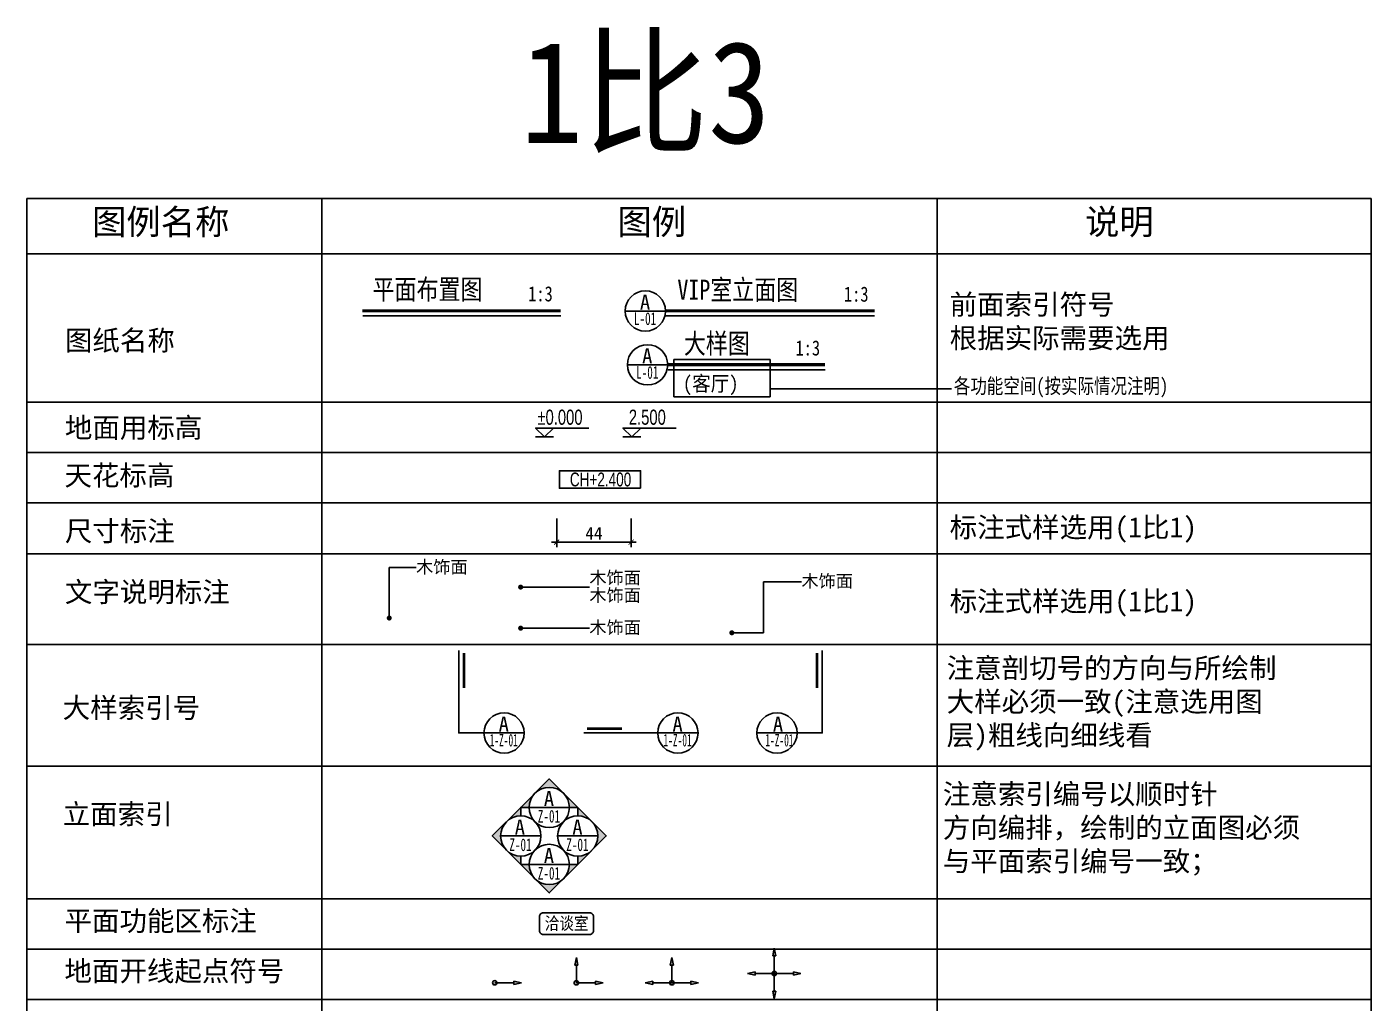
# Model space of a CAD drawing. Header units: millimetres. Extents: x -235126 to 312941, y -228449 to 114042.
# Drawn here: x -164245 to -163444, y 36026 to 36608 of the extents above; entities that cross this region are included whole.
import ezdxf
from ezdxf.enums import TextEntityAlignment as Align

# ---------------------------------------------------------------- set-up
doc = ezdxf.new("R2010")
doc.units = ezdxf.units.MM
doc.header["$LTSCALE"] = 800
doc.linetypes.add('DASH', pattern=[0.35, 0.25, -0.1])
doc.layers.get('DEFPOINTS').update_dxf_attribs({"color": 250})
for name, color, linetype in [('E立-ELEV6_LSCAPE', 8, 'Continuous'), ('FC-TEXT-地坪标注', 7, 'Continuous'), ('RC-天花标高', 7, 'Continuous')]:
    doc.layers.add(name, color=color, linetype=linetype)
doc.styles.add('DRAWING_NAME', font='simhei.ttf', dxfattribs={"width": 0.8})
doc.styles.add('HZDX', font='isocp3.shx', dxfattribs={"width": 0.8, "bigfont": 'hzdx.shx'})
doc.styles.get("Standard").update_dxf_attribs({"font": 'arial.ttf'})
doc.styles.add('宋-ZY', font='')
doc.styles.add('繁线体', font='simhei.ttf')
doc.styles.add('黑体', font='simhei.ttf', dxfattribs={"width": 0.8})
doc.styles.get('宋-ZY').set_extended_font_data('SimSun')
doc.dimstyles.new('1比3', dxfattribs={"dimscale": 3, "dimtxt": 2.5, "dimasz": 1, "dimexe": 1, "dimexo": 1.5, "dimgap": 0.5, "dimtad": 1, "dimdec": 0, "dimzin": 0, "dimdsep": 46, "dimtxsty": '宋-ZY', "dimblk": 'ARCHTICK', "dimcen": 0.09, "dimdle": 1, "dimclrd": 8, "dimclre": 8, "dimclrt": 2, "dimadec": 0, "dimazin": 0, "dimtfac": 1, "dimtdec": 0, "dimtix": 1, "dimtmove": 2, "dimatfit": 3, "dimldrblk": 'DOT', "dimfxl": 1, "dimtolj": 1, "dimtzin": 0, "dimlwd": -1, "dimlwe": -1, "dimarcsym": 0})

# ---------------------------------------------------------------- blocks, each defined once
blk = doc.blocks.new('CH+-')
at = {"color": 2}
blk.add_lwpolyline([(16.13, -1.75), (0, -1.75), (0, 1.75), (16.13, 1.75)], close=True, dxfattribs=at)
at = {"color": 4, "ltscale": 2, "width": 0.7}
blk.add_attdef('CH+2.400', text='', height=3.5, dxfattribs=at).set_placement((8.17, 0.01), align=Align.MIDDLE_CENTER)
blk = doc.blocks.new('_ArchTick')
at = {"color": 0, "linetype": 'ByBlock', "const_width": 0.15}
blk.add_lwpolyline([(-0.5, -0.5), (0.5, 0.5)], dxfattribs=at)
blk = doc.blocks.new('_Dot')
at = {"color": 0, "linetype": 'ByBlock', "lineweight": -2}
blk.add_line((-0.5, 0), (-1, 0), dxfattribs=at)
at = {"color": 0, "linetype": 'ByBlock', "const_width": 0.5}
blk.add_lwpolyline([(-0.25, 0, 1), (0.25, 0, 1)], format="xyb", close=True, dxfattribs=at)
blk = doc.blocks.new('*D35')
at = {"color": 8, "transparency": 16777216}
for p, q in [((-163929.17, 36314.86), (-163929.17, 36297.73)), ((-163884.8, 36314.86), (-163884.8, 36297.73)), ((-163932.17, 36300.73), (-163881.8, 36300.73))]:
    blk.add_line(p, q, dxfattribs=at)
at = {"layer": 'DEFPOINTS', "color": 0, "transparency": 16777216}
for p in [(-163929.17, 36319.36), (-163884.8, 36319.36), (-163884.8, 36300.73)]:
    blk.add_point(p, dxfattribs=at)
at = {"color": 8, "transparency": 16777216, "xscale": 3, "yscale": 3, "zscale": 3, "rotation": 180}
blk.add_blockref('_ArchTick', (-163929.17, 36300.73), dxfattribs=at)
at = {"color": 8, "transparency": 16777216, "xscale": 3, "yscale": 3, "zscale": 3}
blk.add_blockref('_ArchTick', (-163884.8, 36300.73), dxfattribs=at)
at = {"color": 2, "transparency": 16777216, "insert": (-163906.98, 36305.98), "char_height": 7.5, "attachment_point": 5, "style": '宋-ZY'}
blk.add_mtext('\\A1;44', dxfattribs=at)
blk = doc.blocks.new('A$C4FBA2034')
at = {"color": 4, "style": '黑体', "width": 0.8}
blk.add_attdef('平面布置图', text='', height=4, dxfattribs=at).set_placement((23.6, 1.17), align=Align.RIGHT)
blk.add_attdef('1:1', (32.66, 0.79), '', height=3, dxfattribs=at)
blk = doc.blocks.new('CCPP')
h = blk.add_hatch(color=2)
h.paths.add_polyline_path([(-0.31, -3.5), (0.31, -3.5), (0, -5)])
edge = h.paths.add_edge_path()
edge.add_ellipse((0, 0), major_axis=(0.31, 0.31), ratio=1, start_angle=45, end_angle=225, ccw=False)
edge.add_ellipse((0, 0), major_axis=(0.31, 0.31), ratio=1, start_angle=225, end_angle=405, ccw=False)
h.paths.add_polyline_path([(-5.29, 0), (-3.79, 0.31), (-3.79, -0.31)])
at = {"color": 2}
for p, q in [((-5.29, 0), (-3.79, 0.31)), ((-3.79, -0.31), (-5.29, 0)), ((-3.79, 0.31), (-3.79, -0.31)), ((0, 0), (-3.79, 0)), ((0, 0), (0, -3.5)), ((-0.31, -3.5), (0.31, -3.5)), ((0, -5), (-0.31, -3.5)), ((0.31, -3.5), (0, -5))]:
    blk.add_line(p, q, dxfattribs=at)
at = {"color": 2, "extrusion": (0, 0, -1)}
blk.add_ellipse((0, 0), major_axis=(-0.31, 0.31), ratio=1, start_param=4.712389, end_param=10.995574, dxfattribs=at)
blk = doc.blocks.new('KKXXFF1')
h = blk.add_hatch(color=2)
h.paths.add_polyline_path([(5.29, 0), (3.79, 0.31), (3.79, -0.31)])
edge = h.paths.add_edge_path()
edge.add_ellipse((0, 0), major_axis=(0.31, -0.31), ratio=1, start_angle=45, end_angle=90)
edge.add_ellipse((0, 0), major_axis=(0.31, -0.31), ratio=1, start_angle=-270, end_angle=45)
at = {"color": 2}
for p, q in [((0, 0), (3.79, 0)), ((3.79, 0.31), (5.29, 0)), ((3.79, -0.31), (3.79, 0.31)), ((5.29, 0), (3.79, -0.31))]:
    blk.add_line(p, q, dxfattribs=at)
at = {"color": 2, "extrusion": (0, 0, -1)}
blk.add_ellipse((0, 0), major_axis=(0.31, -0.31), ratio=1, start_param=4.712389, end_param=10.995574, dxfattribs=at)
blk = doc.blocks.new('KKXXFF3')
h = blk.add_hatch(color=2)
edge = h.paths.add_edge_path()
edge.add_ellipse((0, 0), major_axis=(0.31, -0.31), ratio=1, start_angle=0, end_angle=360, ccw=False)
h.paths.add_polyline_path([(0.31, 3.5), (-0.31, 3.5), (0, 5)])
h.paths.add_polyline_path([(5.29, 0), (3.79, -0.31), (3.79, 0.31)])
h.paths.add_polyline_path([(-5.29, 0), (-3.79, -0.31), (-3.79, 0.31)])
at = {"color": 2}
for p, q in [((-0.31, 3.5), (0, 5)), ((0.31, 3.5), (-0.31, 3.5)), ((0, 5), (0.31, 3.5)), ((0, 0), (0, 3.5)), ((-3.79, 0.31), (-5.29, 0)), ((-3.79, -0.31), (-3.79, 0.31)), ((0, 0), (-3.79, 0)), ((0, 0), (3.79, 0)), ((3.79, 0.31), (5.29, 0)), ((3.79, -0.31), (3.79, 0.31)), ((-5.29, 0), (-3.79, -0.31)), ((5.29, 0), (3.79, -0.31))]:
    blk.add_line(p, q, dxfattribs=at)
at = {"color": 2, "extrusion": (0, 0, -1)}
blk.add_ellipse((0, 0), major_axis=(0.31, -0.31), ratio=1, start_param=4.712389, end_param=10.995574, dxfattribs=at)
blk = doc.blocks.new('KKXXFF4')
h = blk.add_hatch(color=2)
edge = h.paths.add_edge_path()
edge.add_ellipse((0, 0), major_axis=(0.31, -0.31), ratio=1, start_angle=0, end_angle=360, ccw=False)
h.paths.add_polyline_path([(5.29, 0), (3.79, -0.31), (3.79, 0.31)])
h.paths.add_polyline_path([(0, 5), (0.31, 3.5), (-0.31, 3.5)])
h.paths.add_polyline_path([(0.31, -3.5), (-0.31, -3.5), (0, -5)])
h.paths.add_polyline_path([(-5.29, 0), (-3.79, -0.31), (-3.79, 0.31)])
at = {"color": 2}
for p, q in [((-0.31, 3.5), (0, 5)), ((0.31, 3.5), (-0.31, 3.5)), ((0, 5), (0.31, 3.5)), ((0, 0), (0, 3.5)), ((-3.79, 0.31), (-5.29, 0)), ((-3.79, -0.31), (-3.79, 0.31)), ((0, 0), (-3.79, 0)), ((0, 0), (3.79, 0)), ((3.79, 0.31), (5.29, 0)), ((3.79, -0.31), (3.79, 0.31)), ((-5.29, 0), (-3.79, -0.31)), ((0, 0), (0, -3.5)), ((5.29, 0), (3.79, -0.31)), ((-0.31, -3.5), (0, -5)), ((0.31, -3.5), (-0.31, -3.5)), ((0, -5), (0.31, -3.5))]:
    blk.add_line(p, q, dxfattribs=at)
at = {"color": 2, "extrusion": (0, 0, -1)}
blk.add_ellipse((0, 0), major_axis=(0.31, -0.31), ratio=1, start_param=4.712389, end_param=10.995574, dxfattribs=at)
blk = doc.blocks.new('A$C64543D7B')
at = {"color": 2}
blk.add_line((0.06, 4), (8.06, 4), dxfattribs=at)
blk.add_circle((4.06, 4), 4, dxfattribs=at)
at = {"color": 6, "style": '黑体'}
blk.add_attdef('方向', text='', height=2.74, dxfattribs=at).set_placement((4, 5.77), align=Align.MIDDLE_CENTER)
at = {"color": 6, "style": 'HZDX', "width": 0.5}
blk.add_attdef('图号', text='', height=2.47, dxfattribs=at).set_placement((4, 2.26), align=Align.MIDDLE_CENTER)
blk = doc.blocks.new('SS111')
h = blk.add_hatch(color=2)
h.paths.add_polyline_path([(-2.83, 6.83), (-5.66, 4), (-4, 4, -0.198912)])
h.paths.add_polyline_path([(0, 9.66), (-2.83, 6.83, -0.414214), (2.83, 6.83)])
h.paths.add_polyline_path([(2.83, 6.83, -0.198912), (4, 4), (5.66, 4)])
at = {"color": 2}
blk.add_line((-4, 4), (4, 4), dxfattribs=at)
blk.add_lwpolyline([(4, 4), (5.66, 4), (0, 9.66), (-5.66, 4), (-4, 4)], dxfattribs=at)
blk.add_circle((0, 4), 4, dxfattribs=at)
at = {"color": 7, "style": '黑体'}
blk.add_attdef('方向', text='', height=3, dxfattribs=at).set_placement((-0.06, 5.77), align=Align.MIDDLE_CENTER)
at = {"color": 2, "style": 'HZDX', "width": 0.6}
blk.add_attdef('图号', text='', height=3, dxfattribs=at).set_placement((-0.06, 2.26), align=Align.MIDDLE_CENTER)
blk = doc.blocks.new('SS222')
h = blk.add_hatch(color=2)
h.paths.add_polyline_path([(6.83, 2.83), (4, 5.66), (4, 4, -0.198912)])
h.paths.add_polyline_path([(9.66, 0), (6.83, 2.83, -0.414214), (6.83, -2.83)])
h.paths.add_polyline_path([(6.83, -2.83, -0.198912), (4, -4), (4, -5.66)])
at = {"color": 2}
blk.add_line((0, 0), (8, 0), dxfattribs=at)
blk.add_lwpolyline([(4, -4), (4, -5.66), (9.66, 0), (4, 5.66), (4, 4)], dxfattribs=at)
blk.add_circle((4, 0), 4, dxfattribs=at)
at = {"color": 7, "style": '黑体'}
blk.add_attdef('方向', text='', height=3, dxfattribs=at).set_placement((3.94, 1.77), align=Align.MIDDLE_CENTER)
at = {"color": 2, "style": 'HZDX', "width": 0.6}
blk.add_attdef('图号', text='', height=3, dxfattribs=at).set_placement((3.94, -1.74), align=Align.MIDDLE_CENTER)
blk = doc.blocks.new('SS333')
h = blk.add_hatch(color=2)
h.paths.add_polyline_path([(2.89, -4.6), (5.72, -1.77), (4.06, -1.77, -0.198912)])
h.paths.add_polyline_path([(0.06, -7.42), (2.89, -4.6, -0.414214), (-2.77, -4.6)])
h.paths.add_polyline_path([(-2.77, -4.6, -0.198912), (-3.94, -1.77), (-5.6, -1.77)])
at = {"color": 2}
blk.add_line((-3.94, -1.77), (4.06, -1.77), dxfattribs=at)
blk.add_lwpolyline([(-3.94, -1.77), (-5.59, -1.77), (0.06, -7.42), (5.72, -1.77), (4.06, -1.77)], dxfattribs=at)
blk.add_circle((0.06, -1.77), 4, dxfattribs=at)
at = {"color": 7, "style": '黑体'}
blk.add_attdef('方向', text='', height=3, dxfattribs=at).set_placement((0, 0), align=Align.MIDDLE_CENTER)
at = {"color": 2, "style": 'HZDX', "width": 0.6}
blk.add_attdef('图号', text='', height=3, dxfattribs=at).set_placement((0, -3.51), align=Align.MIDDLE_CENTER)
blk = doc.blocks.new('SS444')
h = blk.add_hatch(color=2)
h.paths.add_polyline_path([(-6.83, 2.83), (-4, 5.66), (-4, 4, 0.198912)])
h.paths.add_polyline_path([(-9.66, 0), (-6.83, 2.83, 0.414214), (-6.83, -2.83)])
h.paths.add_polyline_path([(-6.83, -2.83, 0.198912), (-4, -4), (-4, -5.66)])
at = {"color": 2}
blk.add_line((0, 0), (-8, 0), dxfattribs=at)
blk.add_lwpolyline([(-4, -4), (-4, -5.66), (-9.66, 0), (-4, 5.66), (-4, 4)], dxfattribs=at)
blk.add_circle((-4, 0), 4, dxfattribs=at)
at = {"color": 7, "style": '黑体'}
blk.add_attdef('方向', text='', height=3, rotation=0, dxfattribs=at).set_placement((-3.16, 1.77), align=Align.MIDDLE_CENTER)
at = {"color": 2, "style": 'HZDX', "width": 0.6}
blk.add_attdef('图号', text='', height=3, rotation=0, dxfattribs=at).set_placement((-3.46, -1.74), align=Align.MIDDLE_CENTER)
blk = doc.blocks.new('A$C60323B29')
at = {"color": 2}
blk.add_line((0, 0), (3.52, 0), dxfattribs=at)
blk.add_lwpolyline([(3.52, 1.76), (1.76, 0), (0, 1.76), (10.56, 1.76)], dxfattribs=at)
at = {"color": 7, "ltscale": 2, "style": 'HZDX', "width": 0.8}
blk.add_attdef('%%P0.000', text='', height=2.64, dxfattribs=at).set_placement((4.84, 3.42), align=Align.MIDDLE_CENTER)

msp = doc.modelspace()

# ---------------------------------------------------------------- linework, layer by layer
for p, q in [((-164244.68, 36505.46), (-164244.68, 35428.35)), ((-164244.68, 36505.46), (-163444.13, 36505.46)), ((-164069.1, 36505.46), (-164069.1, 35428.35)), ((-163702.64, 36505.46), (-163702.64, 35428.35)), ((-163444.13, 36505.46), (-163444.13, 35428.35)), ((-164244.68, 36472.46), (-163444.13, 36472.46)), ((-164244.68, 36384.04), (-163444.13, 36384.04)), ((-164244.68, 36354.04), (-163444.13, 36354.04)), ((-164244.68, 36324.04), (-163444.13, 36324.04)), ((-164244.68, 36293.85), (-163444.13, 36293.85)), ((-164244.68, 36239.85), (-163444.13, 36239.85)), ((-164244.68, 36239.85), (-163444.13, 36239.85)), ((-164244.68, 36167.36), (-163444.13, 36167.36)), ((-164244.68, 36088.35), (-163444.13, 36088.35)), ((-164244.68, 36058.35), (-163444.13, 36058.35)), ((-164244.68, 36028.35), (-163444.13, 36028.35)), ((-164244.68, 36028.35), (-163444.13, 36028.35))]:
    msp.add_line(p, q)
at = {"color": 7}
for p, q in [((-164044.58, 36435.44), (-163926.69, 36435.44)), ((-163864.1, 36435.44), (-163739.86, 36435.44)), ((-163862.81, 36403.41), (-163769.28, 36403.41))]:
    msp.add_line(p, q, dxfattribs=at)
at = {"color": 1, "linetype": 'DASH'}
msp.add_line((-163802.04, 36392.12), (-163693.97, 36392.12), dxfattribs=at)
at = {"color": 1, "const_width": 1.92}
for points in [[(-164044.82, 36438.44), (-163926.69, 36438.44)], [(-163864.34, 36438.44), (-163739.86, 36438.44)], [(-163863.05, 36406.41), (-163769.28, 36406.41)]]:
    msp.add_lwpolyline(points, dxfattribs=at)
at = {"color": 1, "linetype": 'DASH'}
msp.add_lwpolyline([(-163859.39, 36409.55), (-163802.04, 36409.55), (-163802.04, 36387.21), (-163859.39, 36387.21)], close=True, dxfattribs=at)
at = {"color": 2}
for points in [[(-163972.49, 36187.1), (-163987.46, 36187.1), (-163987.46, 36236.17)], [(-163785.95, 36187.1), (-163770.97, 36187.1), (-163770.97, 36236.17)], [(-163868.98, 36187.1), (-163913.07, 36187.1)]]:
    msp.add_lwpolyline(points, dxfattribs=at)
at = {"color": 2, "const_width": 1.62}
for points in [[(-163984.36, 36213.79), (-163984.36, 36234.7)], [(-163774.07, 36213.79), (-163774.07, 36234.7)], [(-163890.22, 36189.66), (-163911.13, 36189.66)]]:
    msp.add_lwpolyline(points, dxfattribs=at)
at = {"layer": 'E立-ELEV6_LSCAPE', "color": 0}
msp.add_lwpolyline([(-163937.17, 36079.99), (-163909.53, 36079.99, -0.414214), (-163907.28, 36077.74), (-163907.28, 36069.38, -0.414214), (-163909.53, 36067.13), (-163937.17, 36067.13, -0.414214), (-163939.42, 36069.38), (-163939.42, 36077.74, -0.414214)], format="xyb", close=True, dxfattribs=at)

# ---------------------------------------------------------------- block references
at = {"color": 7}
ref = msp.add_blockref('A$C4FBA2034', (-164044.17, 36441.75), dxfattribs=dict(at, xscale=3, yscale=3, zscale=3))
ref.add_attrib('1:1', '1:3', (-163946.18, 36444.11), dxfattribs={"height": 9, "style": '黑体', "width": 0.8})
ref.add_attrib('平面布置图', '平面布置图', dxfattribs={"height": 12, "style": '黑体', "width": 0.8}).set_placement((-163973.36, 36445.26), align=Align.RIGHT)
ref = msp.add_blockref('A$C4FBA2034', (-163856.11, 36441.55), dxfattribs=dict(at, xscale=3, yscale=3, zscale=3))
ref.add_attrib('1:1', '1:3', (-163758.12, 36443.91), dxfattribs={"height": 9, "style": '黑体', "width": 0.8})
ref.add_attrib('平面布置图', 'VIP室立面图', dxfattribs={"height": 12, "style": '黑体', "width": 0.8}).set_placement((-163785.29, 36445.05), align=Align.RIGHT)
at = {"color": 1}
ref = msp.add_blockref('A$C64543D7B', (-163888.53, 36426.36), dxfattribs=dict(at, xscale=3, yscale=3, zscale=3))
ref.add_attrib('方向', 'A', dxfattribs={"color": 7, "height": 9, "style": '黑体'}).set_placement((-163876.53, 36443.66), align=Align.MIDDLE_CENTER)
ref.add_attrib('图号', 'L-01', dxfattribs={"color": 7, "height": 7.5, "style": '宋-ZY', "width": 0.65}).set_placement((-163876.53, 36433.82), align=Align.MIDDLE_CENTER)
at = {"color": 7}
ref = msp.add_blockref('A$C4FBA2034', (-163884.96, 36409.52), dxfattribs=dict(at, xscale=3, yscale=3, zscale=3))
ref.add_attrib('1:1', '1:3', (-163786.97, 36411.87), dxfattribs={"height": 9, "style": '黑体', "width": 0.8})
ref.add_attrib('平面布置图', '大样图', dxfattribs={"height": 12, "style": '黑体', "width": 0.8}).set_placement((-163814.15, 36413.02), align=Align.RIGHT)
at = {"color": 1}
ref = msp.add_blockref('A$C64543D7B', (-163887.24, 36394.32), dxfattribs=dict(at, xscale=3, yscale=3, zscale=3))
ref.add_attrib('方向', 'A', dxfattribs={"color": 7, "height": 9, "style": '黑体'}).set_placement((-163875.23, 36411.63), align=Align.MIDDLE_CENTER)
ref.add_attrib('图号', 'L-01', dxfattribs={"color": 7, "height": 7.5, "style": '宋-ZY', "width": 0.65}).set_placement((-163875.23, 36401.79), align=Align.MIDDLE_CENTER)
ref = msp.add_blockref('A$C64543D7B', (-163972.67, 36175.1), dxfattribs=dict(at, xscale=3, yscale=3, zscale=3))
ref.add_attrib('方向', 'A', dxfattribs={"color": 7, "height": 9, "style": '黑体'}).set_placement((-163960.67, 36192.4), align=Align.MIDDLE_CENTER)
ref.add_attrib('图号', '1-Z-01', dxfattribs={"color": 7, "height": 7.5, "style": '宋-ZY', "width": 0.55}).set_placement((-163960.67, 36182.81), align=Align.MIDDLE_CENTER)
ref = msp.add_blockref('A$C64543D7B', (-163869.16, 36175.1), dxfattribs=dict(at, xscale=3, yscale=3, zscale=3))
ref.add_attrib('方向', 'A', dxfattribs={"color": 7, "height": 9, "style": '黑体'}).set_placement((-163857.16, 36192.4), align=Align.MIDDLE_CENTER)
ref.add_attrib('图号', '1-Z-01', dxfattribs={"color": 7, "height": 7.5, "style": '宋-ZY', "width": 0.55}).set_placement((-163857.16, 36182.81), align=Align.MIDDLE_CENTER)
ref = msp.add_blockref('A$C64543D7B', (-163785.76, 36175.1), dxfattribs=dict(at, xscale=-3, yscale=3, zscale=3))
ref.add_attrib('方向', 'A', dxfattribs={"color": 7, "height": 9, "style": '黑体'}).set_placement((-163797.36, 36192.4), align=Align.MIDDLE_CENTER)
ref.add_attrib('图号', '1-Z-01', dxfattribs={"color": 7, "height": 7.5, "style": '宋-ZY', "width": 0.55}).set_placement((-163796.5, 36182.81), align=Align.MIDDLE_CENTER)
ref = msp.add_blockref('SS111', (-163933.59, 36130.72), dxfattribs=dict(xscale=3, yscale=3, zscale=3))
ref.add_attrib('方向', 'A', dxfattribs={"color": 7, "height": 9, "style": '黑体'}).set_placement((-163933.77, 36148.03), align=Align.MIDDLE_CENTER)
ref.add_attrib('图号', 'Z-01', dxfattribs={"color": 7, "height": 7.5, "style": '宋-ZY', "width": 0.65}).set_placement((-163933.77, 36137.51), align=Align.MIDDLE_CENTER)
ref = msp.add_blockref('SS444', (-163938.55, 36125.76), dxfattribs=dict(xscale=3, yscale=3, zscale=3))
ref.add_attrib('方向', 'A', dxfattribs={"color": 7, "height": 9, "rotation": 0, "style": '黑体'}).set_placement((-163951.08, 36131.06), align=Align.MIDDLE_CENTER)
ref.add_attrib('图号', 'Z-01', dxfattribs={"color": 7, "height": 7.5, "rotation": 0, "style": '宋-ZY', "width": 0.65}).set_placement((-163950.72, 36120.54), align=Align.MIDDLE_CENTER)
ref = msp.add_blockref('SS222', (-163928.62, 36125.76), dxfattribs=dict(xscale=3, yscale=3, zscale=3))
ref.add_attrib('方向', 'A', dxfattribs={"color": 7, "height": 9, "style": '黑体'}).set_placement((-163916.8, 36131.06), align=Align.MIDDLE_CENTER)
ref.add_attrib('图号', 'Z-01', dxfattribs={"color": 7, "height": 7.5, "style": '宋-ZY', "width": 0.65}).set_placement((-163916.8, 36120.54), align=Align.MIDDLE_CENTER)
ref = msp.add_blockref('SS333', (-163933.77, 36114.1), dxfattribs=dict(xscale=3, yscale=3, zscale=3))
ref.add_attrib('方向', 'A', dxfattribs={"color": 7, "height": 9, "style": '黑体'}).set_placement((-163933.77, 36114.1), align=Align.MIDDLE_CENTER)
ref.add_attrib('图号', 'Z-01', dxfattribs={"color": 7, "height": 7.5, "style": '宋-ZY', "width": 0.65}).set_placement((-163933.77, 36103.58), align=Align.MIDDLE_CENTER)
at = {"xscale": 3, "yscale": 3, "zscale": 3}
for name, p in [('KKXXFF4', (-163799.57, 36043.87)), ('KKXXFF3', (-163860.58, 36038.34)), ('KKXXFF1', (-163966.05, 36038.34))]:
    msp.add_blockref(name, p, dxfattribs=at)
at = {"xscale": 3, "yscale": 3, "zscale": 3, "rotation": 179.9999999995049}
msp.add_blockref('CCPP', (-163917.44, 36038.34), dxfattribs=at)
at = {"layer": 'FC-TEXT-地坪标注'}
ref = msp.add_blockref('A$C60323B29', (-163941.7, 36363.37), dxfattribs=dict(at, xscale=3, yscale=3, zscale=3))
ref.add_attrib('%%P0.000', '%%P0.000', dxfattribs={"layer": '0', "color": 7, "ltscale": 2, "height": 9, "width": 0.7}).set_placement((-163927.19, 36375.13), align=Align.MIDDLE_CENTER)
ref = msp.add_blockref('A$C60323B29', (-163889.69, 36363.37), dxfattribs=dict(at, xscale=3, yscale=3, zscale=3))
ref.add_attrib('%%P0.000', '2.500', dxfattribs={"layer": '0', "color": 7, "ltscale": 2, "height": 9, "width": 0.7}).set_placement((-163875.18, 36375.13), align=Align.MIDDLE_CENTER)
at = {"layer": 'RC-天花标高'}
ref = msp.add_blockref('CH+-', (-163927.55, 36338.03), dxfattribs=dict(at, xscale=3, yscale=3, zscale=3))
ref.add_attrib('CH+2.400', 'CH+2.400', dxfattribs={"layer": '0', "color": 7, "ltscale": 2, "height": 8.25, "width": 0.7}).set_placement((-163903.03, 36338.05), align=Align.MIDDLE_CENTER)

# ---------------------------------------------------------------- texts
at = {"color": 7, "style": 'DRAWING_NAME', "width": 0.9}
msp.add_text('(客厅)', height=9, dxfattribs=at).set_placement((-163854, 36390.65))
at = {"style": '宋-ZY', "width": 0.85}
msp.add_text('洽谈室', height=7.5, dxfattribs=at).set_placement((-163923.25, 36073.75), align=Align.MIDDLE_CENTER)
at = {"attachment_point": 4}
for s, insert, char_height, style in [('图例名称', (-164205.9, 36490.61), 15, '繁线体'), ('图例', (-163892.97, 36490.61), 15, '繁线体'), ('说明', (-163614.54, 36490.61), 15, '繁线体'), ('前面索引符号\\P根据实际需要选用', (-163695.11, 36431.54), 12, '繁线体'), ('图纸名称', (-164222.04, 36420.17), 12, '繁线体'), ('地面用标高', (-164222.04, 36368.23), 12, '繁线体'), ('天花标高', (-164222.3, 36339.82), 12, '繁线体'), ('尺寸标注', (-164222.04, 36306.67), 12, '繁线体'), ('标注式样选用(1比1)', (-163695.11, 36307.99), 12, '繁线体'), ('木饰面', (-164012.89, 36285.56), 7.5, '宋-ZY'), ('木饰面', (-163783.4, 36277.15), 7.5, '宋-ZY'), ('文字说明标注', (-164222.04, 36270.37), 12, '繁线体'), ('标注式样选用(1比1)', (-163695.11, 36263.97), 12, '繁线体'), ('{\\H1x;木饰面}', (-163909.69, 36249.5), 7.5, '宋-ZY'), ('注意剖切号的方向与所绘制\\P大样必须一致(注意选用图\\P层)粗线向细线看', (-163696.9, 36204.18), 12, '繁线体'), ('大样索引号', (-164223.36, 36201.44), 12, '繁线体'), ('注意索引编号以顺时针\\P方向编排，绘制的立面图必须\\P与平面索引编号一致；', (-163699.19, 36129.43), 12, '繁线体'), ('立面索引', (-164223.36, 36138.15), 12, '繁线体'), ('平面功能区标注', (-164222.3, 36074.55), 12, '繁线体'), ('地面开线起点符号', (-164222.3, 36044.6), 12, '繁线体')]:
    msp.add_mtext(s, dxfattribs=dict(at, insert=insert, char_height=char_height, style=style))
at = {"color": 7, "insert": (-163692.63, 36392.54), "char_height": 9, "attachment_point": 4, "style": 'DRAWING_NAME'}
msp.add_mtext('各功能空间(按实际情况注明)', dxfattribs=at)
at = {"insert": (-163909.69, 36273.94), "char_height": 7.5, "attachment_point": 4, "line_spacing_factor": 0.84, "style": '宋-ZY'}
msp.add_mtext('木饰面\\P木饰面', dxfattribs=at)
at = {"layer": 'DEFPOINTS', "color": 40, "style": 'DRAWING_NAME', "width": 0.9}
msp.add_text('1比3', height=60.75, dxfattribs=at).set_placement((-163950.74, 36538.36))

# ---------------------------------------------------------------- dimensions: what is measured, and where the dimension line sits
dim = msp.add_aligned_dim(p1=(-163929.17, 36319.36), p2=(-163884.8, 36319.36), distance=-18.63, dimstyle='1比3')
dim.commit()
dim.dimension.update_dxf_attribs({"geometry": '*D35', "text_midpoint": (-163906.98, 36305.98)})

# ---------------------------------------------------------------- leaders
at = {"color": 4, "ltscale": 2}
msp.add_leader([(-164028.88, 36255.54), (-164028.88, 36285.56), (-164012.89, 36285.56)], dimstyle='1比3', dxfattribs=at)
for points in [[(-163950.62, 36273.94), (-163909.69, 36273.94)], [(-163824.85, 36246.77), (-163806, 36246.77), (-163806, 36277.15), (-163783.4, 36277.15)], [(-163950.62, 36249.5), (-163909.69, 36249.5)]]:
    msp.add_leader(points, dimstyle='1比3')

doc.saveas('drawing.dxf')
